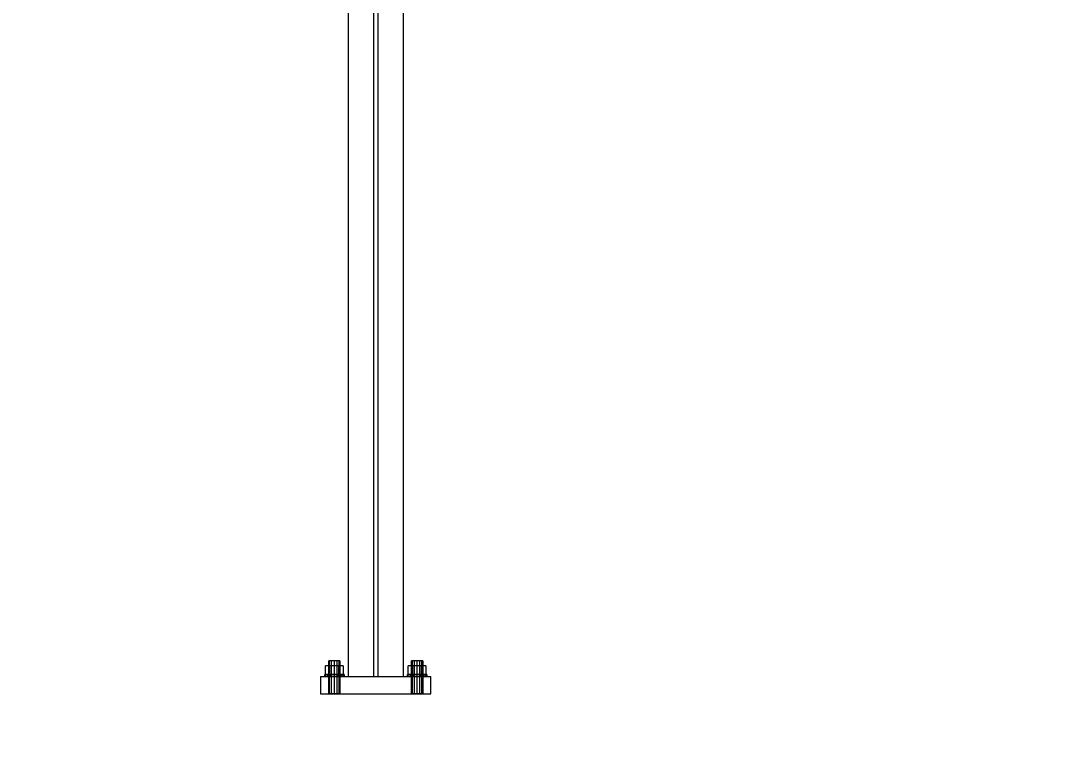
# Model space of a CAD drawing. Header units: millimetres. Extents: x -191664 to 191490, y -197311 to 10263.
# Drawn here: x 19278 to 20763, y -74 to 977 of the extents above; entities that cross this region are included whole.
import ezdxf

# ---------------------------------------------------------------- set-up
doc = ezdxf.new("R2010")
doc.units = ezdxf.units.MM
for name, color, linetype, lineweight in [('COTAS_ENVOLVENTE_P', 1, 'Continuous', 0), ('COTAS_P', 1, 'Continuous', 0), ('lateral_C02', 7, 'Continuous', 0)]:
    doc.layers.add(name, color=color, linetype=linetype, lineweight=lineweight)
doc.dimstyles.new('PLANTA_100', dxfattribs={"dimtxt": 250, "dimasz": 150, "dimexe": 150, "dimexo": 80, "dimgap": 100, "dimtad": 1, "dimtih": 1, "dimtoh": 1, "dimdec": 1, "dimdsep": 46, "dimcen": 0.09, "dimclrd": 1, "dimclre": 1, "dimclrt": 1, "dimadec": 0, "dimazin": 0, "dimtfac": 1, "dimtdec": 4, "dimtofl": 0, "dimtmove": 0, "dimatfit": 3, "dimfxl": 1, "dimtolj": 1, "dimtzin": 0, "dimarcsym": 0})

# ---------------------------------------------------------------- blocks, each defined once
blk = doc.blocks.new('*D4')
at = {"layer": 'COTAS_ENVOLVENTE_P', "color": 1, "lineweight": -2, "transparency": 16777216}
for p, q in [((0, -80), (0, -3250)), ((58855.1, -80), (58855.1, -3250)), ((150, -3100), (58705.1, -3100))]:
    blk.add_line(p, q, dxfattribs=at)
at = {"layer": 'COTAS_ENVOLVENTE_P', "color": 1, "transparency": 16777216}
for points in [[(150, -3075), (150, -3125), (0, -3100)], [(58705.1, -3075), (58705.1, -3125), (58855.1, -3100)]]:
    blk.add_solid(points, dxfattribs=at)
at = {"layer": 'Defpoints', "color": 0, "transparency": 16777216}
for p in [(0, 0), (58855.1, 0), (58855.1, -3100)]:
    blk.add_point(p, dxfattribs=at)
blk = doc.blocks.new('*D7')
at = {"layer": 'COTAS_P', "color": 1, "lineweight": -2, "transparency": 16777216}
for p, q in [((25334.8, 3271.6), (25080.5, 4103.6)), ((16187.4, 1228.9), (24980.9, 3916.3)), ((16254.4, 496.5), (16000.1, 1328.5))]:
    blk.add_line(p, q, dxfattribs=at)
at = {"layer": 'COTAS_P', "color": 1, "transparency": 16777216}
for points in [[(24973.6, 3940.2), (24988.2, 3892.4), (25124.4, 3960.1)], [(16180.1, 1252.8), (16194.7, 1205), (16044, 1185.1)]]:
    blk.add_solid(points, dxfattribs=at)
at = {"layer": 'Defpoints', "color": 0, "transparency": 16777216}
for p in [(25124.4, 3960.1), (25358.2, 3195.1), (16277.8, 420)]:
    blk.add_point(p, dxfattribs=at)
blk = doc.blocks.new('*D21')
at = {"layer": 'COTAS_P', "color": 1, "lineweight": -2, "transparency": 16777216}
for p, q in [((0, -80), (0, -2350)), ((58117.1, -80), (58117.1, -2350)), ((150, -2200), (57967.1, -2200))]:
    blk.add_line(p, q, dxfattribs=at)
at = {"layer": 'COTAS_P', "color": 1, "transparency": 16777216}
for points in [[(150, -2175), (150, -2225), (0, -2200)], [(57967.1, -2175), (57967.1, -2225), (58117.1, -2200)]]:
    blk.add_solid(points, dxfattribs=at)
at = {"layer": 'Defpoints', "color": 0, "transparency": 16777216}
for p in [(0, 0), (58117.1, 0), (58117.1, -2200)]:
    blk.add_point(p, dxfattribs=at)

msp = doc.modelspace()

# ---------------------------------------------------------------- linework, layer by layer
at = {"layer": 'lateral_C02', "color": 139, "true_color": 0x354b57}
for p, q in [((19753.64, 1138.75), (19753.64, 25)), ((19790.14, 1138.75), (19790.14, 25)), ((19797.14, 25), (19797.14, 1138.75)), ((19833.64, 25), (19833.64, 1138.75)), ((19753.64, 25), (19833.64, 25)), ((19790.14, 25), (19797.14, 25))]:
    msp.add_line(p, q, dxfattribs=at)
at = {"layer": 'lateral_C02', "color": 9, "true_color": 0xaebcc4}
for p, q in [((19726.72, 48), (19725.64, 48)), ((19725.64, 0), (19725.64, 48)), ((19729.64, 48), (19726.72, 48)), ((19726.72, 0), (19726.72, 48)), ((19733.64, 48), (19729.64, 48)), ((19729.64, 0), (19729.64, 48)), ((19737.64, 48), (19733.64, 48)), ((19733.64, 0), (19733.64, 48)), ((19740.57, 48), (19737.64, 48)), ((19737.64, 0), (19737.64, 48)), ((19741.64, 48), (19740.57, 48)), ((19740.57, 0), (19740.57, 48)), ((19741.64, 48), (19741.64, 0)), ((19846.72, 48), (19845.64, 48)), ((19845.64, 0), (19845.64, 48)), ((19849.64, 48), (19846.72, 48)), ((19846.72, 0), (19846.72, 48)), ((19853.64, 48), (19849.64, 48)), ((19849.64, 0), (19849.64, 48)), ((19857.64, 48), (19853.64, 48)), ((19853.64, 0), (19853.64, 48)), ((19860.57, 48), (19857.64, 48)), ((19857.64, 0), (19857.64, 48)), ((19861.64, 48), (19860.57, 48)), ((19860.57, 0), (19860.57, 48)), ((19861.64, 48), (19861.64, 0)), ((19727.24, 40.8), (19720.84, 40.8)), ((19720.84, 28), (19720.84, 40.8)), ((19740.04, 40.8), (19727.24, 40.8)), ((19727.24, 28), (19727.24, 40.8)), ((19746.44, 40.8), (19740.04, 40.8)), ((19740.04, 28), (19740.04, 40.8)), ((19746.44, 40.8), (19746.44, 28)), ((19847.24, 40.8), (19840.84, 40.8)), ((19840.84, 28), (19840.84, 40.8)), ((19860.04, 40.8), (19847.24, 40.8)), ((19847.24, 28), (19847.24, 40.8)), ((19866.44, 40.8), (19860.04, 40.8)), ((19860.04, 28), (19860.04, 40.8)), ((19866.44, 40.8), (19866.44, 28)), ((19720.71, 28), (19719.64, 28)), ((19719.64, 25), (19719.64, 28)), ((19720.71, 25), (19719.64, 25)), ((19723.75, 28), (19720.71, 28)), ((19720.71, 25), (19720.71, 28)), ((19723.75, 25), (19720.71, 25)), ((19727.24, 28), (19720.84, 28)), ((19728.29, 28), (19723.75, 28)), ((19723.75, 25), (19723.75, 28)), ((19728.29, 25), (19723.75, 25)), ((19740.04, 28), (19727.24, 28)), ((19733.64, 28), (19728.29, 28)), ((19728.29, 25), (19728.29, 28)), ((19733.64, 25), (19728.29, 25)), ((19739, 28), (19733.64, 28)), ((19733.64, 25), (19733.64, 28)), ((19739, 25), (19733.64, 25)), ((19743.54, 28), (19739, 28)), ((19739, 25), (19739, 28)), ((19743.54, 25), (19739, 25)), ((19740.04, 28), (19746.44, 28)), ((19746.58, 28), (19743.54, 28)), ((19743.54, 25), (19743.54, 28)), ((19746.58, 25), (19743.54, 25)), ((19747.64, 28), (19746.58, 28)), ((19746.58, 25), (19746.58, 28)), ((19746.58, 25), (19747.64, 25)), ((19747.64, 28), (19747.64, 25)), ((19840.71, 28), (19839.64, 28)), ((19839.64, 25), (19839.64, 28)), ((19840.71, 25), (19839.64, 25)), ((19843.75, 28), (19840.71, 28)), ((19840.71, 25), (19840.71, 28)), ((19843.75, 25), (19840.71, 25)), ((19847.24, 28), (19840.84, 28)), ((19848.29, 28), (19843.75, 28)), ((19843.75, 25), (19843.75, 28)), ((19848.29, 25), (19843.75, 25)), ((19860.04, 28), (19847.24, 28)), ((19853.64, 28), (19848.29, 28)), ((19848.29, 25), (19848.29, 28)), ((19853.64, 25), (19848.29, 25)), ((19859, 28), (19853.64, 28)), ((19853.64, 25), (19853.64, 28)), ((19859, 25), (19853.64, 25)), ((19863.54, 28), (19859, 28)), ((19859, 25), (19859, 28)), ((19863.54, 25), (19859, 25)), ((19860.04, 28), (19866.44, 28)), ((19866.58, 28), (19863.54, 28)), ((19863.54, 25), (19863.54, 28)), ((19866.58, 25), (19863.54, 25)), ((19867.64, 28), (19866.58, 28)), ((19866.58, 25), (19866.58, 28)), ((19866.58, 25), (19867.64, 25)), ((19867.64, 28), (19867.64, 25)), ((19726.72, 0), (19725.64, 0)), ((19729.64, 0), (19726.72, 0)), ((19733.64, 0), (19729.64, 0)), ((19737.64, 0), (19733.64, 0)), ((19740.57, 0), (19737.64, 0)), ((19740.57, 0), (19741.64, 0)), ((19846.72, 0), (19845.64, 0)), ((19849.64, 0), (19846.72, 0)), ((19853.64, 0), (19849.64, 0)), ((19857.64, 0), (19853.64, 0)), ((19860.57, 0), (19857.64, 0)), ((19860.57, 0), (19861.64, 0))]:
    msp.add_line(p, q, dxfattribs=at)
at = {"layer": 'lateral_C02', "color": 251, "true_color": 0x4e626d}
for p, q in [((19713.64, 25), (19873.64, 25)), ((19713.64, 25), (19713.64, 0)), ((19873.64, 0), (19873.64, 25)), ((19713.64, 0), (19873.64, 0))]:
    msp.add_line(p, q, dxfattribs=at)

# ---------------------------------------------------------------- dimensions: what is measured, and where the dimension line sits
at = {"layer": 'COTAS_ENVOLVENTE_P'}
dim = msp.add_aligned_dim(p1=(0, 0), p2=(58855.12, 0), distance=-3100, text='<> P', dimstyle='PLANTA_100', dxfattribs=at)
dim.commit()
dim.dimension.update_dxf_attribs({"geometry": '*D4', "text_midpoint": (29427.56, -3100)})
at = {"layer": 'COTAS_P'}
for p1, p2, distance, picture, middle in [((16277.76, 420), (25358.19, 3195.06), 800, '*D7', (20584.16, 2572.6)), ((0, 0), (58117.12, 0), -2200, '*D21', (29058.56, -2200))]:
    dim = msp.add_aligned_dim(p1=p1, p2=p2, distance=distance, text='<> P', dimstyle='PLANTA_100', dxfattribs=at)
    dim.commit()
    dim.dimension.update_dxf_attribs({"geometry": picture, "text_midpoint": middle})

doc.saveas('drawing.dxf')
